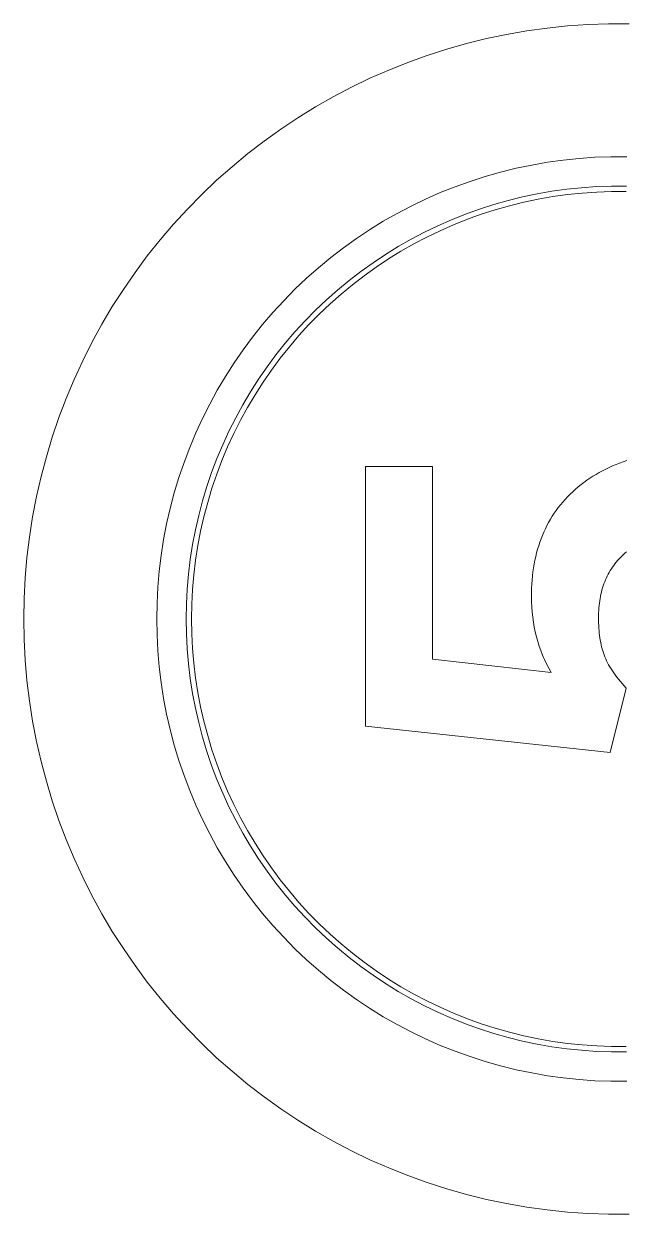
# Model space of a CAD drawing. Header units: inches. Extents: x -10 to 196, y -2 to 124.
# Drawn here: x 11.942 to 12.381, y 57.828 to 58.694 of the extents above; entities that cross this region are included whole.
import ezdxf

# ---------------------------------------------------------------- set-up
doc = ezdxf.new("R2010")
doc.units = ezdxf.units.IN
doc.layers.add('ZANO_R', color=7, linetype='Continuous', lineweight=0)

msp = doc.modelspace()

# ---------------------------------------------------------------- linework, layer by layer
at = {"layer": 'ZANO_R'}
for p, q in [((12.33791, 58.69266), (12.32304, 58.69111)), ((12.35283, 58.69369), (12.33791, 58.69266)), ((12.36777, 58.6942), (12.35283, 58.69369)), ((12.38272, 58.6942), (12.36777, 58.6942)), ((12.2935, 58.68648), (12.27887, 58.68341)), ((12.30823, 58.68905), (12.2935, 58.68648)), ((12.32304, 58.69111), (12.30823, 58.68905)), ((12.24997, 58.67575), (12.23574, 58.67118)), ((12.26436, 58.67983), (12.24997, 58.67575)), ((12.27887, 58.68341), (12.26436, 58.67983)), ((12.23574, 58.67118), (12.22167, 58.66612)), ((12.20778, 58.66058), (12.1941, 58.65456)), ((12.22167, 58.66612), (12.20778, 58.66058)), ((12.1941, 58.65456), (12.18063, 58.64808)), ((12.16739, 58.64113), (12.1544, 58.63373)), ((12.18063, 58.64808), (12.16739, 58.64113)), ((12.1544, 58.63373), (12.14167, 58.62588)), ((12.14167, 58.62588), (12.12922, 58.6176)), ((12.12922, 58.6176), (12.11707, 58.6089)), ((12.11707, 58.6089), (12.10522, 58.59978)), ((12.10522, 58.59978), (12.09369, 58.59026)), ((12.34625, 58.59627), (12.35784, 58.59707)), ((12.35784, 58.59707), (12.36944, 58.59747)), ((12.36944, 58.59747), (12.38105, 58.59747)), ((12.09369, 58.59026), (12.0825, 58.58035)), ((12.28913, 58.58631), (12.3004, 58.58908)), ((12.3004, 58.58908), (12.31177, 58.59147)), ((12.31177, 58.59147), (12.3232, 58.59347)), ((12.3232, 58.59347), (12.3347, 58.59506)), ((12.3347, 58.59506), (12.34625, 58.59627)), ((12.0825, 58.58035), (12.07166, 58.57005)), ((12.2669, 58.57959), (12.27796, 58.58314)), ((12.27796, 58.58314), (12.28913, 58.58631)), ((12.23457, 58.56668), (12.24519, 58.57136)), ((12.24519, 58.57136), (12.25598, 58.57566)), ((12.25598, 58.57566), (12.2669, 58.57959)), ((12.3158, 58.57049), (12.32651, 58.57236)), ((12.32651, 58.57236), (12.33728, 58.57386)), ((12.33728, 58.57386), (12.34809, 58.57498)), ((12.34809, 58.57498), (12.35894, 58.57573)), ((12.34843, 58.57106), (12.35915, 58.5718)), ((12.35894, 58.57573), (12.36981, 58.57611)), ((12.35915, 58.5718), (12.36988, 58.57217)), ((12.36981, 58.57611), (12.38068, 58.57611)), ((12.36988, 58.57217), (12.38061, 58.57217)), ((12.07166, 58.57005), (12.06118, 58.55939)), ((12.2241, 58.56164), (12.23457, 58.56668)), ((12.27379, 58.55936), (12.28414, 58.56269)), ((12.28414, 58.56269), (12.2946, 58.56565)), ((12.2946, 58.56565), (12.30516, 58.56826)), ((12.29561, 58.56185), (12.30603, 58.56442)), ((12.30516, 58.56826), (12.3158, 58.57049)), ((12.30603, 58.56442), (12.31654, 58.56663)), ((12.31654, 58.56663), (12.32712, 58.56847)), ((12.32712, 58.56847), (12.33775, 58.56995)), ((12.33775, 58.56995), (12.34843, 58.57106)), ((12.06118, 58.55939), (12.05107, 58.54837)), ((12.20373, 58.5505), (12.21382, 58.55625)), ((12.21382, 58.55625), (12.2241, 58.56164)), ((12.25345, 58.55165), (12.26355, 58.55568)), ((12.26355, 58.55568), (12.27379, 58.55936)), ((12.26495, 58.552), (12.27505, 58.55564)), ((12.27505, 58.55564), (12.28528, 58.55892)), ((12.28528, 58.55892), (12.29561, 58.56185)), ((12.05107, 58.54837), (12.04135, 58.53701)), ((12.19385, 58.54441), (12.20373, 58.5505)), ((12.2337, 58.54256), (12.2435, 58.54728)), ((12.2435, 58.54728), (12.25345, 58.55165)), ((12.24515, 58.5437), (12.25498, 58.54802)), ((12.25498, 58.54802), (12.26495, 58.552)), ((12.04135, 58.53701), (12.03203, 58.52532)), ((12.17474, 58.53122), (12.18418, 58.53798)), ((12.18418, 58.53798), (12.19385, 58.54441)), ((12.21463, 58.53212), (12.22408, 58.53751)), ((12.22408, 58.53751), (12.2337, 58.54256)), ((12.22597, 58.53405), (12.23547, 58.53904)), ((12.23547, 58.53904), (12.24515, 58.5437)), ((12.16554, 58.52414), (12.17474, 58.53122)), ((12.20537, 58.52642), (12.21463, 58.53212)), ((12.2075, 58.5231), (12.21664, 58.52874)), ((12.21664, 58.52874), (12.22597, 58.53405)), ((12.03203, 58.52532), (12.02312, 58.51332)), ((12.15659, 58.51674), (12.16554, 58.52414)), ((12.18748, 58.51407), (12.19632, 58.5204)), ((12.19632, 58.5204), (12.20537, 58.52642)), ((12.19856, 58.51716), (12.2075, 58.5231)), ((12.02312, 58.51332), (12.01463, 58.50101)), ((12.1479, 58.50904), (12.15659, 58.51674)), ((12.17886, 58.50744), (12.18748, 58.51407)), ((12.18132, 58.50436), (12.18983, 58.51091)), ((12.18983, 58.51091), (12.19856, 58.51716)), ((12.13948, 58.50105), (12.1479, 58.50904)), ((12.17048, 58.50051), (12.17886, 58.50744)), ((12.17304, 58.49752), (12.18132, 58.50436)), ((12.01463, 58.50101), (12.00656, 58.48842)), ((12.13134, 58.49277), (12.13948, 58.50105)), ((12.15445, 58.48581), (12.16234, 58.4933)), ((12.16234, 58.4933), (12.17048, 58.50051)), ((12.165, 58.4904), (12.17304, 58.49752)), ((12.00656, 58.48842), (11.99894, 58.47556)), ((12.12349, 58.48421), (12.13134, 58.49277)), ((12.14683, 58.47806), (12.15445, 58.48581)), ((12.15721, 58.483), (12.165, 58.4904)), ((12.11594, 58.47539), (12.12349, 58.48421)), ((12.13948, 58.47004), (12.14683, 58.47806)), ((12.14969, 58.47535), (12.15721, 58.483)), ((11.99894, 58.47556), (11.99176, 58.46245)), ((12.1087, 58.46631), (12.11594, 58.47539)), ((12.13241, 58.46178), (12.13948, 58.47004)), ((12.13545, 58.45928), (12.14243, 58.46743)), ((12.14243, 58.46743), (12.14969, 58.47535)), ((11.99176, 58.46245), (11.98504, 58.44909)), ((12.10178, 58.45699), (12.1087, 58.46631)), ((12.12563, 58.45328), (12.13241, 58.46178)), ((12.12876, 58.45088), (12.13545, 58.45928)), ((12.09519, 58.44743), (12.10178, 58.45699)), ((12.11915, 58.44455), (12.12563, 58.45328)), ((12.12235, 58.44226), (12.12876, 58.45088)), ((11.98504, 58.44909), (11.97879, 58.43551)), ((12.08892, 58.43766), (12.09519, 58.44743)), ((12.11298, 58.4356), (12.11915, 58.44455)), ((12.11625, 58.43342), (12.12235, 58.44226)), ((11.97879, 58.43551), (11.97301, 58.42172)), ((12.083, 58.42767), (12.08892, 58.43766)), ((12.10711, 58.42645), (12.11298, 58.4356)), ((12.11046, 58.42438), (12.11625, 58.43342)), ((12.07743, 58.41748), (12.083, 58.42767)), ((12.10157, 58.41709), (12.10711, 58.42645)), ((12.10499, 58.41514), (12.11046, 58.42438)), ((11.97301, 58.42172), (11.96771, 58.40774)), ((12.07221, 58.40711), (12.07743, 58.41748)), ((12.09635, 58.40755), (12.10157, 58.41709)), ((11.96771, 58.40774), (11.96289, 58.39359)), ((12.06736, 58.39656), (12.07221, 58.40711)), ((12.09146, 58.39784), (12.09635, 58.40755)), ((12.09984, 58.40572), (12.10499, 58.41514)), ((12.09501, 58.39613), (12.09984, 58.40572)), ((11.96289, 58.39359), (11.95857, 58.37928)), ((12.06287, 58.38586), (12.06736, 58.39656)), ((12.08691, 58.38796), (12.09146, 58.39784)), ((12.09052, 58.38638), (12.09501, 58.39613)), ((12.05875, 58.375), (12.06287, 58.38586)), ((12.08271, 58.37794), (12.08691, 58.38796)), ((12.08637, 58.37648), (12.09052, 58.38638)), ((11.95857, 58.37928), (11.95474, 58.36482)), ((12.05501, 58.36401), (12.05875, 58.375)), ((12.07885, 58.36777), (12.08271, 58.37794)), ((12.08256, 58.36644), (12.08637, 58.37648)), ((12.19077, 58.18312), (12.19077, 58.37209)), ((12.19077, 58.37209), (12.23957, 58.37209)), ((12.23957, 58.37209), (12.23957, 58.23195)), ((12.36819, 58.37143), (12.37068, 58.37255)), ((12.37068, 58.37255), (12.37322, 58.37362)), ((12.37322, 58.37362), (12.3758, 58.37462)), ((12.3758, 58.37462), (12.37843, 58.37558)), ((12.37843, 58.37558), (12.3811, 58.37648)), ((11.95474, 58.36482), (11.95141, 58.35025)), ((12.05165, 58.35289), (12.05501, 58.36401)), ((12.07535, 58.35748), (12.07885, 58.36777)), ((12.0791, 58.35627), (12.08256, 58.36644)), ((12.35193, 58.36208), (12.35412, 58.36358)), ((12.35412, 58.36358), (12.35636, 58.36503)), ((12.35636, 58.36503), (12.35864, 58.36642)), ((12.35864, 58.36642), (12.36096, 58.36775)), ((12.36096, 58.36775), (12.36333, 58.36904)), ((12.36333, 58.36904), (12.36574, 58.37026)), ((12.36574, 58.37026), (12.36819, 58.37143)), ((12.07221, 58.34707), (12.07535, 58.35748)), ((12.07599, 58.34599), (12.0791, 58.35627)), ((12.34162, 58.35377), (12.34358, 58.35554)), ((12.34358, 58.35554), (12.34561, 58.35726)), ((12.34561, 58.35726), (12.34767, 58.35892)), ((12.34767, 58.35892), (12.34978, 58.36053)), ((12.34978, 58.36053), (12.35193, 58.36208)), ((11.95141, 58.35025), (11.94859, 58.33557)), ((12.04868, 58.34167), (12.05165, 58.35289)), ((12.06942, 58.33656), (12.07221, 58.34707)), ((12.07325, 58.33561), (12.07599, 58.34599)), ((12.33271, 58.34428), (12.33437, 58.34627)), ((12.33437, 58.34627), (12.33609, 58.34821)), ((12.33609, 58.34821), (12.33787, 58.35011)), ((12.33787, 58.35011), (12.33971, 58.35196)), ((12.33971, 58.35196), (12.34162, 58.35377)), ((12.0461, 58.33035), (12.04868, 58.34167)), ((12.32672, 58.33591), (12.32812, 58.33807)), ((12.32812, 58.33807), (12.32959, 58.34018)), ((12.32959, 58.34018), (12.33112, 58.34226)), ((12.33112, 58.34226), (12.33271, 58.34428)), ((11.94859, 58.33557), (11.94628, 58.32079)), ((12.0439, 58.31895), (12.0461, 58.33035)), ((12.067, 58.32596), (12.06942, 58.33656)), ((12.07086, 58.32515), (12.07325, 58.33561)), ((12.32172, 58.32684), (12.32288, 58.32917)), ((12.32288, 58.32917), (12.32409, 58.33146)), ((12.32409, 58.33146), (12.32537, 58.33371)), ((12.32537, 58.33371), (12.32672, 58.33591)), ((11.94628, 58.32079), (11.94448, 58.30595)), ((12.06495, 58.31528), (12.067, 58.32596)), ((12.06883, 58.3146), (12.07086, 58.32515)), ((12.31863, 58.31957), (12.3196, 58.32204)), ((12.3196, 58.32204), (12.32063, 58.32446)), ((12.32063, 58.32446), (12.32172, 58.32684)), ((12.04211, 58.30748), (12.0439, 58.31895)), ((12.06327, 58.30454), (12.06495, 58.31528)), ((12.06717, 58.30399), (12.06883, 58.3146)), ((12.31538, 58.30928), (12.3161, 58.31192)), ((12.3161, 58.31192), (12.31688, 58.31451)), ((12.31688, 58.31451), (12.31772, 58.31707)), ((12.31772, 58.31707), (12.31863, 58.31957)), ((11.94448, 58.30595), (11.94319, 58.29106)), ((12.04071, 58.29595), (12.04211, 58.30748)), ((12.06196, 58.29374), (12.06327, 58.30454)), ((12.06587, 58.29333), (12.06717, 58.30399)), ((12.3136, 58.3011), (12.31413, 58.30387)), ((12.31413, 58.30387), (12.31472, 58.3066)), ((12.31472, 58.3066), (12.31538, 58.30928)), ((12.37428, 58.3037), (12.3733, 58.30255)), ((12.37529, 58.30483), (12.37428, 58.3037)), ((12.37633, 58.30594), (12.37529, 58.30483)), ((12.37741, 58.30701), (12.37633, 58.30594)), ((12.37853, 58.30807), (12.37741, 58.30701)), ((12.37968, 58.3091), (12.37853, 58.30807)), ((12.38085, 58.31009), (12.37968, 58.3091)), ((12.03971, 58.28438), (12.04071, 58.29595)), ((12.31238, 58.29253), (12.31272, 58.29543)), ((12.31272, 58.29543), (12.31313, 58.29829)), ((12.31313, 58.29829), (12.3136, 58.3011)), ((12.3682, 58.29512), (12.36748, 58.29379)), ((12.36897, 58.29642), (12.3682, 58.29512)), ((12.36976, 58.29769), (12.36897, 58.29642)), ((12.3706, 58.29894), (12.36976, 58.29769)), ((12.37146, 58.30017), (12.3706, 58.29894)), ((12.37237, 58.30137), (12.37146, 58.30017)), ((12.3733, 58.30255), (12.37237, 58.30137)), ((11.94319, 58.29106), (11.94241, 58.27613)), ((12.06102, 58.28291), (12.06196, 58.29374)), ((12.06495, 58.28264), (12.06587, 58.29333)), ((12.31172, 58.28357), (12.31188, 58.2866)), ((12.31188, 58.2866), (12.3121, 58.28959)), ((12.3121, 58.28959), (12.31238, 58.29253)), ((12.36387, 58.28533), (12.36339, 58.28384)), ((12.36438, 58.2868), (12.36387, 58.28533)), ((12.36493, 58.28825), (12.36438, 58.2868)), ((12.36551, 58.28967), (12.36493, 58.28825)), ((12.36613, 58.29107), (12.36551, 58.28967)), ((12.36679, 58.29244), (12.36613, 58.29107)), ((12.36748, 58.29379), (12.36679, 58.29244)), ((12.03911, 58.27279), (12.03971, 58.28438)), ((12.06046, 58.27205), (12.06102, 58.28291)), ((12.06439, 58.27191), (12.06495, 58.28264)), ((12.3116, 58.27737), (12.31163, 58.28049)), ((12.31166, 58.27356), (12.3116, 58.27737)), ((12.31163, 58.28049), (12.31172, 58.28357)), ((12.36183, 58.27761), (12.36153, 58.27599)), ((12.36217, 58.2792), (12.36183, 58.27761)), ((12.36254, 58.28077), (12.36217, 58.2792)), ((12.36294, 58.28232), (12.36254, 58.28077)), ((12.36339, 58.28384), (12.36294, 58.28232)), ((11.94241, 58.27613), (11.94215, 58.26118)), ((12.03891, 58.26118), (12.03911, 58.27279)), ((12.06027, 58.26118), (12.06046, 58.27205)), ((12.06421, 58.26118), (12.06439, 58.27191)), ((12.31183, 58.2698), (12.31166, 58.27356)), ((12.31211, 58.26609), (12.31183, 58.2698)), ((12.36068, 58.26927), (12.36055, 58.26753)), ((12.36084, 58.27099), (12.36068, 58.26927)), ((12.36103, 58.27268), (12.36084, 58.27099)), ((12.36126, 58.27435), (12.36103, 58.27268)), ((12.36153, 58.27599), (12.36126, 58.27435)), ((11.94215, 58.26118), (11.94241, 58.24623)), ((12.03911, 58.24957), (12.03891, 58.26118)), ((12.06046, 58.25031), (12.06027, 58.26118)), ((12.06439, 58.25044), (12.06421, 58.26118)), ((12.3125, 58.26242), (12.31211, 58.26609)), ((12.31301, 58.25881), (12.3125, 58.26242)), ((12.36041, 58.26398), (12.36039, 58.26216)), ((12.36039, 58.26216), (12.36046, 58.25824)), ((12.36047, 58.26577), (12.36041, 58.26398)), ((12.36055, 58.26753), (12.36047, 58.26577)), ((12.31363, 58.25524), (12.31301, 58.25881)), ((12.31437, 58.25172), (12.31363, 58.25524)), ((12.31521, 58.24826), (12.31437, 58.25172)), ((12.36046, 58.25824), (12.36054, 58.25634)), ((12.36054, 58.25634), (12.36065, 58.25448)), ((12.36065, 58.25448), (12.36079, 58.25265)), ((12.36079, 58.25265), (12.36097, 58.25086)), ((12.36097, 58.25086), (12.36118, 58.24911)), ((11.94241, 58.24623), (11.94319, 58.2313)), ((12.03971, 58.23797), (12.03911, 58.24957)), ((12.06102, 58.23945), (12.06046, 58.25031)), ((12.06495, 58.23972), (12.06439, 58.25044)), ((12.31617, 58.24484), (12.31521, 58.24826)), ((12.31724, 58.24146), (12.31617, 58.24484)), ((12.36118, 58.24911), (12.36142, 58.2474)), ((12.36142, 58.2474), (12.36169, 58.24573)), ((12.36169, 58.24573), (12.36199, 58.24409)), ((12.36199, 58.24409), (12.36233, 58.2425)), ((12.36233, 58.2425), (12.36269, 58.24094)), ((12.04071, 58.22641), (12.03971, 58.23797)), ((12.06196, 58.22861), (12.06102, 58.23945)), ((12.06587, 58.22902), (12.06495, 58.23972)), ((12.31843, 58.23814), (12.31724, 58.24146)), ((12.31973, 58.23487), (12.31843, 58.23814)), ((12.32042, 58.23325), (12.31973, 58.23487)), ((12.36269, 58.24094), (12.36309, 58.23941)), ((12.36309, 58.23941), (12.36352, 58.23793)), ((12.36352, 58.23793), (12.36398, 58.23648)), ((12.36398, 58.23648), (12.36448, 58.23508)), ((12.36448, 58.23508), (12.36502, 58.23368)), ((12.36502, 58.23368), (12.36562, 58.23227)), ((11.94319, 58.2313), (11.94448, 58.2164)), ((12.04211, 58.21488), (12.04071, 58.22641)), ((12.06327, 58.21782), (12.06196, 58.22861)), ((12.06717, 58.21836), (12.06587, 58.22902)), ((12.23957, 58.23195), (12.32605, 58.22226)), ((12.32114, 58.23164), (12.32042, 58.23325)), ((12.32266, 58.22847), (12.32114, 58.23164)), ((12.3243, 58.22534), (12.32266, 58.22847)), ((12.32605, 58.22226), (12.3243, 58.22534)), ((12.36562, 58.23227), (12.36629, 58.23084)), ((12.36629, 58.23084), (12.36701, 58.2294)), ((12.36701, 58.2294), (12.3678, 58.22795)), ((12.3678, 58.22795), (12.36865, 58.22647)), ((12.36865, 58.22647), (12.36956, 58.22499)), ((12.36956, 58.22499), (12.37053, 58.22349)), ((11.94448, 58.2164), (11.94628, 58.20156)), ((12.06495, 58.20708), (12.06327, 58.21782)), ((12.06883, 58.20775), (12.06717, 58.21836)), ((12.37053, 58.22349), (12.37156, 58.22197)), ((12.37156, 58.22197), (12.37265, 58.22044)), ((12.37265, 58.22044), (12.37381, 58.21889)), ((12.37381, 58.21889), (12.37503, 58.21733)), ((12.37503, 58.21733), (12.37631, 58.21575)), ((12.0439, 58.20341), (12.04211, 58.21488)), ((12.07086, 58.19721), (12.06883, 58.20775)), ((12.38051, 58.21093), (12.36885, 58.16403)), ((12.37631, 58.21575), (12.37764, 58.21416)), ((12.37764, 58.21416), (12.38051, 58.21093)), ((11.94628, 58.20156), (11.94859, 58.18679)), ((12.0461, 58.19201), (12.0439, 58.20341)), ((12.067, 58.1964), (12.06495, 58.20708)), ((12.04868, 58.18069), (12.0461, 58.19201)), ((12.06942, 58.1858), (12.067, 58.1964)), ((12.07325, 58.18674), (12.07086, 58.19721)), ((11.94859, 58.18679), (11.95141, 58.17211)), ((12.07221, 58.17529), (12.06942, 58.1858)), ((12.07599, 58.17636), (12.07325, 58.18674)), ((12.36885, 58.16403), (12.19077, 58.18312)), ((12.05165, 58.16946), (12.04868, 58.18069)), ((12.07535, 58.16488), (12.07221, 58.17529)), ((12.0791, 58.16608), (12.07599, 58.17636)), ((11.95141, 58.17211), (11.95474, 58.15753)), ((12.05501, 58.15835), (12.05165, 58.16946)), ((12.07885, 58.15459), (12.07535, 58.16488)), ((12.08256, 58.15592), (12.0791, 58.16608)), ((11.95474, 58.15753), (11.95857, 58.14308)), ((12.05875, 58.14736), (12.05501, 58.15835)), ((12.08637, 58.14588), (12.08256, 58.15592)), ((12.06287, 58.1365), (12.05875, 58.14736)), ((12.08271, 58.14442), (12.07885, 58.15459)), ((11.95857, 58.14308), (11.96289, 58.12877)), ((12.08691, 58.13439), (12.08271, 58.14442)), ((12.09052, 58.13598), (12.08637, 58.14588)), ((12.06736, 58.12579), (12.06287, 58.1365)), ((12.09146, 58.12452), (12.08691, 58.13439)), ((12.09501, 58.12622), (12.09052, 58.13598)), ((11.96289, 58.12877), (11.96771, 58.11461)), ((12.07221, 58.11525), (12.06736, 58.12579)), ((12.09635, 58.1148), (12.09146, 58.12452)), ((12.09984, 58.11663), (12.09501, 58.12622)), ((11.96771, 58.11461), (11.97301, 58.10064)), ((12.07743, 58.10487), (12.07221, 58.11525)), ((12.10157, 58.10526), (12.09635, 58.1148)), ((12.10499, 58.10721), (12.09984, 58.11663)), ((12.083, 58.09469), (12.07743, 58.10487)), ((12.10711, 58.09591), (12.10157, 58.10526)), ((12.11046, 58.09798), (12.10499, 58.10721)), ((11.97301, 58.10064), (11.97879, 58.08685)), ((12.11298, 58.08675), (12.10711, 58.09591)), ((12.11625, 58.08893), (12.11046, 58.09798)), ((11.97879, 58.08685), (11.98504, 58.07327)), ((12.08892, 58.0847), (12.083, 58.09469)), ((12.11915, 58.0778), (12.11298, 58.08675)), ((12.12235, 58.0801), (12.11625, 58.08893)), ((12.09519, 58.07492), (12.08892, 58.0847)), ((12.12563, 58.06907), (12.11915, 58.0778)), ((12.12876, 58.07148), (12.12235, 58.0801)), ((11.98504, 58.07327), (11.99176, 58.05991)), ((12.10178, 58.06537), (12.09519, 58.07492)), ((12.13241, 58.06057), (12.12563, 58.06907)), ((12.13545, 58.06308), (12.12876, 58.07148)), ((12.1087, 58.05604), (12.10178, 58.06537)), ((12.13948, 58.05231), (12.13241, 58.06057)), ((12.14243, 58.05492), (12.13545, 58.06308)), ((11.99176, 58.05991), (11.99894, 58.04679)), ((12.11594, 58.04697), (12.1087, 58.05604)), ((12.14683, 58.0443), (12.13948, 58.05231)), ((12.14969, 58.04701), (12.14243, 58.05492)), ((11.99894, 58.04679), (12.00656, 58.03393)), ((12.12349, 58.03814), (12.11594, 58.04697)), ((12.15445, 58.03654), (12.14683, 58.0443)), ((12.15721, 58.03935), (12.14969, 58.04701)), ((12.13134, 58.02959), (12.12349, 58.03814)), ((12.16234, 58.02906), (12.15445, 58.03654)), ((12.165, 58.03196), (12.15721, 58.03935)), ((12.00656, 58.03393), (12.01463, 58.02134)), ((12.13948, 58.02131), (12.13134, 58.02959)), ((12.17048, 58.02185), (12.16234, 58.02906)), ((12.17304, 58.02484), (12.165, 58.03196)), ((12.01463, 58.02134), (12.02312, 58.00904)), ((12.1479, 58.01331), (12.13948, 58.02131)), ((12.17886, 58.01492), (12.17048, 58.02185)), ((12.18132, 58.018), (12.17304, 58.02484)), ((12.18983, 58.01145), (12.18132, 58.018)), ((12.02312, 58.00904), (12.03203, 57.99704)), ((12.15659, 58.00561), (12.1479, 58.01331)), ((12.18748, 58.00829), (12.17886, 58.01492)), ((12.19632, 58.00196), (12.18748, 58.00829)), ((12.19856, 58.0052), (12.18983, 58.01145)), ((12.16554, 57.99822), (12.15659, 58.00561)), ((12.20537, 57.99594), (12.19632, 58.00196)), ((12.2075, 57.99925), (12.19856, 58.0052)), ((12.03203, 57.99704), (12.04135, 57.98535)), ((12.17474, 57.99114), (12.16554, 57.99822)), ((12.18418, 57.98438), (12.17474, 57.99114)), ((12.21463, 57.99023), (12.20537, 57.99594)), ((12.21664, 57.99362), (12.2075, 57.99925)), ((12.22597, 57.9883), (12.21664, 57.99362)), ((12.04135, 57.98535), (12.05107, 57.97399)), ((12.19385, 57.97795), (12.18418, 57.98438)), ((12.22408, 57.98485), (12.21463, 57.99023)), ((12.2337, 57.9798), (12.22408, 57.98485)), ((12.23547, 57.98331), (12.22597, 57.9883)), ((12.24515, 57.97866), (12.23547, 57.98331)), ((12.05107, 57.97399), (12.06118, 57.96297)), ((12.20373, 57.97185), (12.19385, 57.97795)), ((12.2435, 57.97508), (12.2337, 57.9798)), ((12.25345, 57.9707), (12.2435, 57.97508)), ((12.25498, 57.97433), (12.24515, 57.97866)), ((12.26495, 57.97035), (12.25498, 57.97433)), ((12.21382, 57.96611), (12.20373, 57.97185)), ((12.2241, 57.96071), (12.21382, 57.96611)), ((12.26355, 57.96667), (12.25345, 57.9707)), ((12.27379, 57.96299), (12.26355, 57.96667)), ((12.27505, 57.96672), (12.26495, 57.97035)), ((12.28528, 57.96344), (12.27505, 57.96672)), ((12.06118, 57.96297), (12.07166, 57.95231)), ((12.23457, 57.95567), (12.2241, 57.96071)), ((12.28414, 57.95967), (12.27379, 57.96299)), ((12.2946, 57.9567), (12.28414, 57.95967)), ((12.29561, 57.96051), (12.28528, 57.96344)), ((12.30516, 57.9541), (12.2946, 57.9567)), ((12.30603, 57.95794), (12.29561, 57.96051)), ((12.31654, 57.95573), (12.30603, 57.95794)), ((12.07166, 57.95231), (12.0825, 57.94201)), ((12.24519, 57.951), (12.23457, 57.95567)), ((12.25598, 57.9467), (12.24519, 57.951)), ((12.3158, 57.95186), (12.30516, 57.9541)), ((12.32651, 57.95), (12.3158, 57.95186)), ((12.32712, 57.95389), (12.31654, 57.95573)), ((12.33728, 57.9485), (12.32651, 57.95)), ((12.33775, 57.95241), (12.32712, 57.95389)), ((12.34809, 57.94738), (12.33728, 57.9485)), ((12.34843, 57.9513), (12.33775, 57.95241)), ((12.35915, 57.95056), (12.34843, 57.9513)), ((12.36988, 57.95019), (12.35915, 57.95056)), ((12.38061, 57.95019), (12.36988, 57.95019)), ((12.0825, 57.94201), (12.09369, 57.9321)), ((12.2669, 57.94277), (12.25598, 57.9467)), ((12.27796, 57.93922), (12.2669, 57.94277)), ((12.28913, 57.93605), (12.27796, 57.93922)), ((12.35894, 57.94663), (12.34809, 57.94738)), ((12.36981, 57.94625), (12.35894, 57.94663)), ((12.38068, 57.94625), (12.36981, 57.94625)), ((12.09369, 57.9321), (12.10522, 57.92257)), ((12.3004, 57.93327), (12.28913, 57.93605)), ((12.31177, 57.93088), (12.3004, 57.93327)), ((12.3232, 57.92889), (12.31177, 57.93088)), ((12.10522, 57.92257), (12.11707, 57.91346)), ((12.3347, 57.92729), (12.3232, 57.92889)), ((12.34625, 57.92609), (12.3347, 57.92729)), ((12.35784, 57.92529), (12.34625, 57.92609)), ((12.36944, 57.92489), (12.35784, 57.92529)), ((12.38105, 57.92489), (12.36944, 57.92489)), ((12.11707, 57.91346), (12.12922, 57.90475)), ((12.12922, 57.90475), (12.14167, 57.89647)), ((12.14167, 57.89647), (12.1544, 57.88863)), ((12.1544, 57.88863), (12.16739, 57.88123)), ((12.16739, 57.88123), (12.18063, 57.87428)), ((12.18063, 57.87428), (12.1941, 57.86779)), ((12.1941, 57.86779), (12.20778, 57.86177)), ((12.20778, 57.86177), (12.22167, 57.85623)), ((12.22167, 57.85623), (12.23574, 57.85117)), ((12.23574, 57.85117), (12.24997, 57.8466)), ((12.24997, 57.8466), (12.26436, 57.84252)), ((12.26436, 57.84252), (12.27887, 57.83895)), ((12.27887, 57.83895), (12.2935, 57.83587)), ((12.2935, 57.83587), (12.30823, 57.8333)), ((12.30823, 57.8333), (12.32304, 57.83125)), ((12.32304, 57.83125), (12.33791, 57.8297)), ((12.33791, 57.8297), (12.35283, 57.82867)), ((12.35283, 57.82867), (12.36777, 57.82815)), ((12.36777, 57.82815), (12.38272, 57.82815))]:
    msp.add_line(p, q, dxfattribs=at)

doc.saveas('drawing.dxf')
